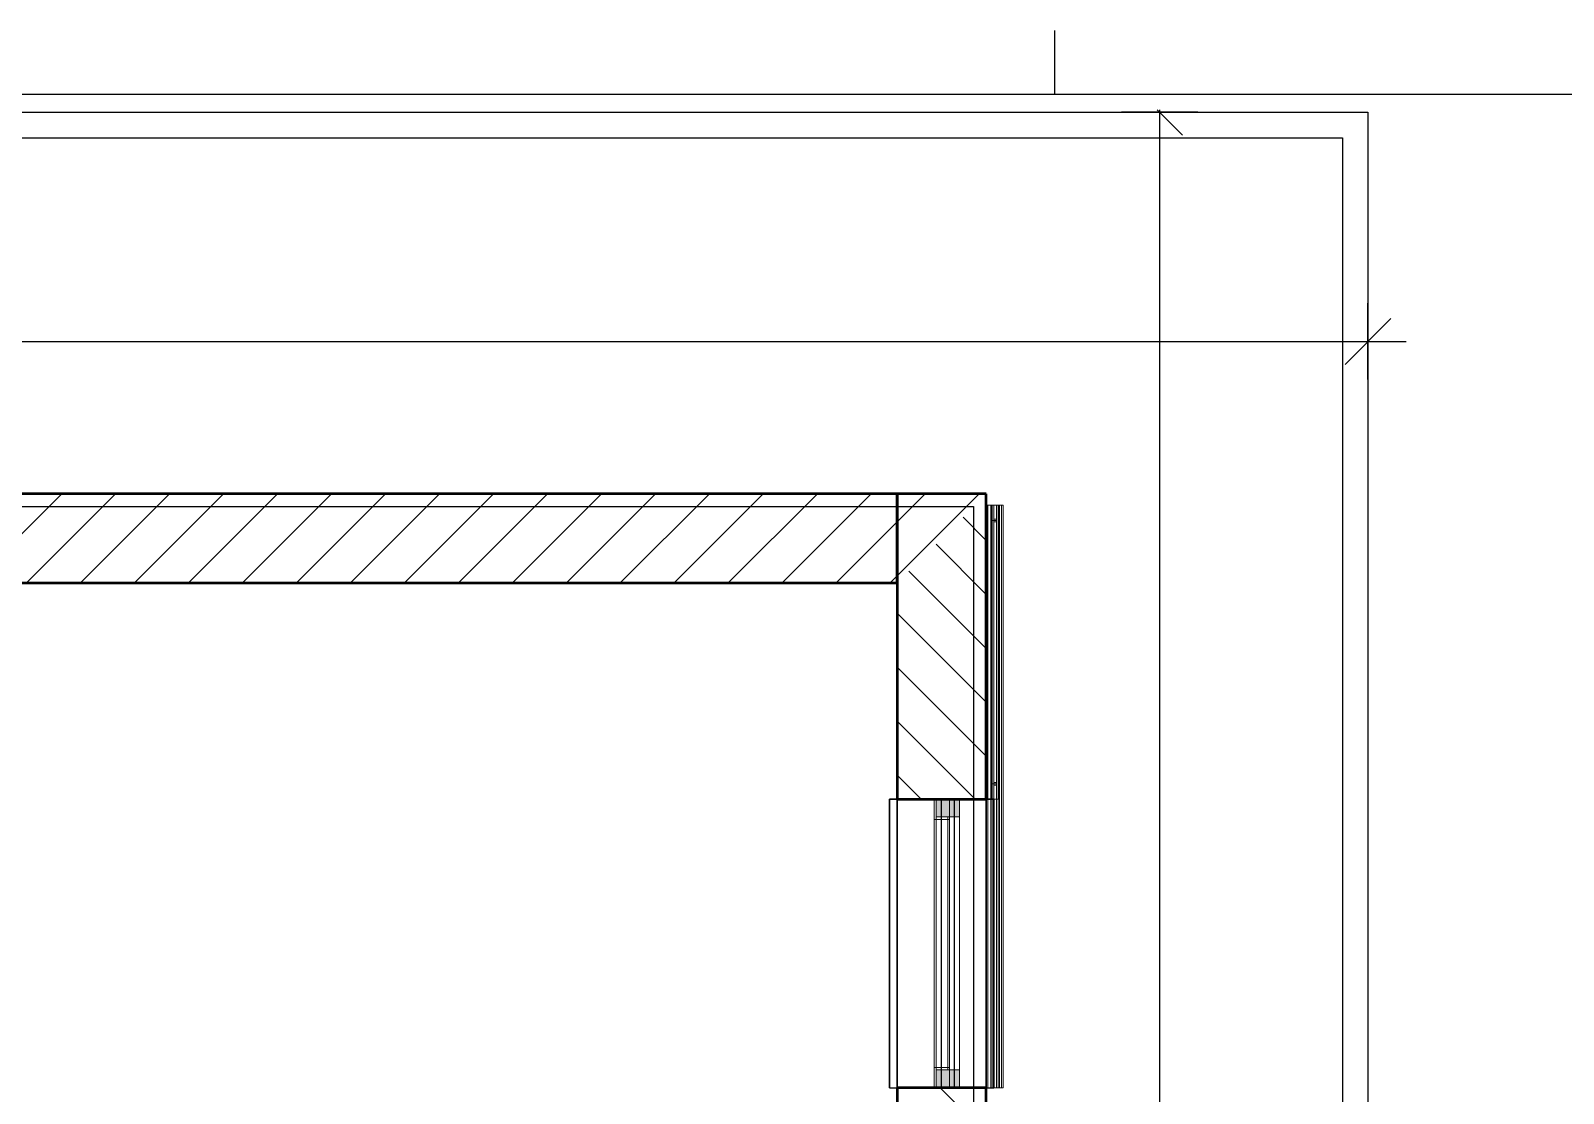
# Model space of a CAD drawing. Extents: x 0 to 756, y -25 to 420.
# Drawn here: x 323.5 to 444, y 336.4 to 420 of the extents above; entities that cross this region are included whole.
import ezdxf
from ezdxf.lldxf.tags import DXFTag

# ---------------------------------------------------------------- set-up
doc = ezdxf.new("R2010")
doc.units = 0
doc.layers.get('0').update_dxf_attribs({"lineweight": 25})
doc.layers.get('DEFPOINTS').update_dxf_attribs({"lineweight": 25})
for name, color, linetype, lineweight in [('A_Aussenwand', 7, 'Continuous', 25), ('A_Fenster', 7, 'Continuous', 25), ('ALLGEMEIN01', 7, 'Continuous', 13), ('FENSTER', 7, 'Continuous', 13), ('FENSTERBANK', 7, 'Continuous', 13), ('Standard', 7, 'Continuous', 25), ('VERSCHATTUNG', 7, 'Continuous', 13), ('WAND_HOLZ_TRAGEND', 7, 'Continuous', 13), ('X_Planrahmen', 7, 'Continuous', 25)]:
    doc.layers.add(name, color=color, linetype=linetype, lineweight=lineweight)
doc.layers.add('A_Geschossdecke', color=7, linetype='Continuous', lineweight=25, true_color=0x008080)
tags = doc.linetypes.add('fein_strichliert', pattern=[4, 1, -2, 1]).pattern_tags.tags
tags[8:9] = [DXFTag(74, 4), DXFTag(75, 0), DXFTag(340, '0'), DXFTag(46, 0.0), DXFTag(50, 0.0), DXFTag(44, 0.0), DXFTag(45, 0.0)]
tags[6:7] = [DXFTag(74, 4), DXFTag(75, 0), DXFTag(340, '0'), DXFTag(46, 0.0), DXFTag(50, 0.0), DXFTag(44, 0.0), DXFTag(45, 0.0)]
tags[4:5] = [DXFTag(74, 4), DXFTag(75, 0), DXFTag(340, '0'), DXFTag(46, 0.0), DXFTag(50, 0.0), DXFTag(44, 0.0), DXFTag(45, 0.0)]
tags = doc.linetypes.add('PUNKT2_S9', pattern=[0.1, 0, -0.1]).pattern_tags.tags
tags[6:7] = [DXFTag(74, 4), DXFTag(75, 0), DXFTag(340, '0'), DXFTag(46, 1.0), DXFTag(50, 0.0), DXFTag(44, 0.0), DXFTag(45, 0.0)]
tags[4:5] = [DXFTag(74, 4), DXFTag(75, 0), DXFTag(340, '0'), DXFTag(46, 1.0), DXFTag(50, 0.0), DXFTag(44, 0.0), DXFTag(45, 0.0)]

# ---------------------------------------------------------------- blocks, each defined once
blk = doc.blocks.new('Blockreferenz-A0T78P2KOY', base_point=(0, -25))
at = {"layer": 'X_Planrahmen', "color": 0, "linetype": 'ByBlock', "lineweight": -2, "ltscale": 0.25}
for p, q in [((404, 415), (404, 420)), ((20, 415), (589, 415))]:
    blk.add_line(p, q, dxfattribs=at)
blk = doc.blocks.new('Referenz-A0T78P30OY')
at = {"layer": 'ALLGEMEIN01', "color": 0, "linetype": 'PUNKT2_S9', "ltscale": 0.13}
blk.add_line((391.61, 30.52), (391.61, 376.58), dxfattribs=at)
at = {"layer": 'DEFPOINTS', "color": 0, "linetype": 'Continuous', "lineweight": -2, "ltscale": 0.25}
for p, q in [((428.61, 413.58), (428.61, 413.58)), ((428.61, 413.58), (428.61, 413.58)), ((398.61, 383.58), (398.61, 383.58)), ((398.61, 383.58), (398.61, 383.58)), ((398.61, 383.58), (398.61, 383.58)), ((398.61, 383.58), (398.61, 383.58)), ((398.61, 383.58), (398.61, 383.58)), ((398.61, 383.58), (398.61, 383.58)), ((398.61, 383.58), (398.61, 383.58)), ((398.61, 383.58), (398.61, 383.58)), ((391.61, 376.58), (391.61, 376.58)), ((391.61, 376.58), (391.61, 376.58)), ((391.61, 376.58), (391.61, 376.58)), ((391.61, 376.58), (391.61, 376.58)), ((391.61, 376.58), (391.61, 376.58)), ((391.61, 376.58), (391.61, 376.58)), ((391.61, 376.58), (391.61, 376.58)), ((391.61, 376.58), (391.61, 376.58)), ((398.61, 359.58), (398.61, 359.58)), ((398.61, 359.58), (398.61, 359.58)), ((398.61, 336.88), (398.61, 336.88)), ((398.61, 336.88), (398.61, 336.88))]:
    blk.add_line(p, q, dxfattribs=at)
at = {"layer": 'FENSTER', "color": 0, "linetype": 'Continuous', "ltscale": 0.13}
for p, q in [((396.51, 359.58), (394.67, 359.58)), ((394.67, 359.58), (394.67, 358.18)), ((394.67, 359.58), (394.67, 358.18)), ((396.51, 359.58), (394.67, 359.58)), ((394.67, 359.58), (394.67, 359.58)), ((394.67, 359.58), (394.67, 358.18)), ((396.51, 359.58), (394.67, 359.58)), ((396.51, 358.18), (396.51, 359.58)), ((396.51, 358.18), (396.51, 359.58)), ((396.51, 359.58), (396.51, 359.58)), ((396.51, 359.58), (396.51, 358.18)), ((394.67, 358.18), (396.51, 358.18)), ((396.51, 358.18), (394.67, 358.18)), ((394.67, 358.18), (394.67, 338.28)), ((394.67, 358.18), (396.51, 358.18)), ((394.67, 358.18), (394.67, 358.18)), ((396.51, 358.18), (394.67, 358.18)), ((394.67, 358.18), (394.67, 338.28)), ((396.51, 358.18), (394.67, 358.18)), ((394.67, 358.18), (394.67, 358.18)), ((394.67, 358.18), (394.67, 338.28)), ((396.51, 358.18), (394.67, 358.18)), ((394.67, 358.18), (394.67, 338.28)), ((396.51, 358.18), (394.67, 358.18)), ((394.67, 358.18), (394.67, 358.18)), ((394.67, 358.18), (394.67, 338.28)), ((396.51, 358.18), (394.67, 358.18)), ((395.59, 338.28), (395.59, 358.18)), ((395.59, 358.18), (395.59, 358.18)), ((395.59, 358.18), (395.59, 338.28)), ((396.51, 338.28), (396.51, 358.18)), ((396.51, 358.18), (396.51, 358.18)), ((396.51, 338.28), (396.51, 358.18)), ((396.51, 358.18), (396.51, 358.18)), ((396.51, 358.18), (396.51, 338.28)), ((396.51, 338.28), (396.51, 358.18)), ((396.51, 358.18), (396.51, 358.18)), ((396.51, 358.18), (396.51, 338.28)), ((396.51, 338.28), (394.67, 338.28)), ((394.67, 338.28), (394.67, 336.88)), ((394.67, 338.28), (396.51, 338.28)), ((394.67, 338.28), (394.67, 336.88)), ((396.51, 338.28), (394.67, 338.28)), ((394.67, 338.28), (394.67, 338.28)), ((394.67, 338.28), (394.67, 336.88)), ((396.51, 338.28), (394.67, 338.28)), ((394.67, 338.28), (396.51, 338.28)), ((394.67, 338.28), (394.67, 338.28)), ((396.51, 338.28), (394.67, 338.28)), ((394.67, 338.28), (396.51, 338.28)), ((394.67, 338.28), (394.67, 338.28)), ((396.51, 338.28), (394.67, 338.28)), ((395.59, 338.28), (395.59, 338.28)), ((396.51, 336.88), (396.51, 338.28)), ((396.51, 336.88), (396.51, 338.28)), ((396.51, 338.28), (396.51, 338.28)), ((396.51, 338.28), (396.51, 336.88)), ((396.51, 338.28), (396.51, 338.28)), ((396.51, 338.28), (396.51, 338.28)), ((394.67, 336.88), (396.51, 336.88)), ((394.67, 336.88), (396.51, 336.88)), ((394.67, 336.88), (394.67, 336.88)), ((396.51, 336.88), (394.67, 336.88)), ((396.51, 336.88), (396.51, 336.88))]:
    blk.add_line(p, q, dxfattribs=at)
for points in [[(394.67, 358.18), (396.51, 358.18), (394.67, 359.58)], [(396.51, 358.18), (396.51, 359.58), (394.67, 359.58)], [(394.67, 336.88), (396.51, 336.88), (394.67, 338.28)], [(396.51, 336.88), (396.51, 338.28), (394.67, 338.28)]]:
    blk.add_solid(points, dxfattribs=at)
at = {"layer": 'FENSTERBANK', "color": 0, "lineweight": -2}
for p, q in [((395.09, 359.58), (391.01, 359.58)), ((391.01, 359.58), (391.01, 336.88)), ((391.01, 336.88), (391.01, 359.58)), ((391.01, 359.58), (391.61, 359.58)), ((391.01, 359.58), (391.01, 359.58)), ((391.61, 336.88), (391.61, 359.58)), ((391.61, 359.58), (391.61, 359.58)), ((391.61, 359.58), (391.61, 336.88)), ((391.61, 359.58), (395.09, 359.58)), ((395.09, 336.88), (395.09, 359.58)), ((395.09, 336.88), (395.09, 359.58)), ((395.09, 359.58), (395.09, 359.58)), ((399.21, 359.58), (396.09, 359.58)), ((396.09, 359.58), (396.09, 336.88)), ((396.09, 359.58), (396.09, 359.58)), ((396.09, 359.58), (396.09, 336.88)), ((396.09, 359.58), (398.61, 359.58)), ((398.61, 336.88), (398.61, 359.58)), ((398.61, 359.58), (398.61, 359.58)), ((398.61, 359.58), (398.61, 336.88)), ((398.61, 359.58), (399.21, 359.58)), ((399.21, 336.88), (399.21, 359.58)), ((399.21, 359.58), (399.21, 336.88)), ((399.21, 359.58), (399.21, 359.58)), ((391.01, 336.88), (395.09, 336.88)), ((391.01, 336.88), (391.01, 336.88)), ((391.01, 336.88), (391.61, 336.88)), ((391.61, 336.88), (395.09, 336.88)), ((391.61, 336.88), (391.61, 336.88)), ((395.09, 336.88), (395.09, 336.88)), ((396.09, 336.88), (399.21, 336.88)), ((396.09, 336.88), (396.09, 336.88)), ((396.09, 336.88), (398.61, 336.88)), ((398.61, 336.88), (399.21, 336.88)), ((398.61, 336.88), (398.61, 336.88)), ((399.21, 336.88), (399.21, 336.88))]:
    blk.add_line(p, q, dxfattribs=at)
at = {"layer": 'FENSTERBANK', "color": 0, "lineweight": 18}
for p, q in [((391.61, 336.88), (391.61, 359.58)), ((398.61, 336.88), (398.61, 359.58))]:
    blk.add_line(p, q, dxfattribs=at)
at = {"layer": 'Standard', "color": 0, "lineweight": -2}
for p, q in [((88.61, 413.58), (428.61, 413.58)), ((415.24, 413.58), (409.24, 413.58)), ((414.04, 411.78), (412.05, 413.77)), ((412.24, 407.58), (412.24, 413.77)), ((412.24, 413.58), (412.24, 413.58)), ((412.24, 213.69), (412.24, 413.58)), ((428.61, 413.58), (428.61, 53.42)), ((90.61, 411.58), (426.61, 411.58)), ((426.61, 411.58), (426.61, 53.42)), ((428.61, 392.56), (428.61, 398.56)), ((426.81, 393.76), (430.41, 397.36)), ((267.06, 395.56), (428.61, 395.56)), ((422.61, 395.56), (431.61, 395.56)), ((428.61, 395.56), (428.61, 395.56))]:
    blk.add_line(p, q, dxfattribs=at)
at = {"layer": 'VERSCHATTUNG', "color": 0, "linetype": 'Continuous', "ltscale": 0.13}
for p, q in [((398.73, 382.68), (398.61, 382.68)), ((398.61, 382.68), (398.61, 359.78)), ((398.61, 382.68), (399.81, 382.68)), ((398.61, 336.88), (398.61, 382.68)), ((398.61, 382.68), (398.61, 382.68)), ((398.61, 382.68), (398.61, 382.68)), ((398.61, 382.68), (398.61, 382.68)), ((398.73, 359.78), (398.73, 382.68)), ((398.73, 382.68), (398.73, 336.88)), ((399.93, 382.68), (398.73, 382.68)), ((398.73, 382.68), (398.73, 382.68)), ((398.73, 382.68), (398.73, 382.68)), ((399.65, 382.68), (398.97, 382.68)), ((398.97, 382.68), (398.97, 336.88)), ((398.97, 382.68), (398.97, 382.68)), ((398.97, 382.68), (398.97, 382.68)), ((398.97, 382.68), (398.97, 382.68)), ((399.21, 382.68), (398.97, 382.68)), ((398.97, 381.58), (398.97, 382.68)), ((399.01, 359.58), (399.01, 382.68)), ((399.01, 382.68), (399.61, 382.68)), ((399.01, 382.68), (399.01, 359.58)), ((399.61, 382.68), (399.01, 382.68)), ((399.01, 359.58), (399.01, 382.68)), ((399.01, 382.68), (399.61, 382.68)), ((399.01, 382.68), (399.01, 382.68)), ((399.07, 382.68), (399.07, 336.88)), ((399.21, 382.68), (399.07, 382.68)), ((399.55, 382.68), (399.07, 382.68)), ((399.07, 382.68), (399.07, 382.68)), ((399.07, 336.88), (399.07, 382.68)), ((399.21, 381.58), (399.21, 382.68)), ((399.21, 382.68), (399.21, 382.68)), ((399.21, 381.58), (399.21, 382.68)), ((399.41, 382.68), (399.41, 381.58)), ((399.55, 382.68), (399.41, 382.68)), ((399.41, 382.68), (399.41, 382.68)), ((399.65, 382.68), (399.41, 382.68)), ((399.41, 381.58), (399.41, 382.68)), ((399.55, 336.88), (399.55, 382.68)), ((399.55, 382.68), (399.55, 382.68)), ((399.55, 336.88), (399.55, 382.68)), ((399.61, 382.68), (399.61, 359.58)), ((399.61, 359.58), (399.61, 382.68)), ((399.61, 359.58), (399.61, 382.68)), ((399.61, 382.68), (399.61, 382.68)), ((399.65, 336.88), (399.65, 382.68)), ((399.65, 382.68), (399.65, 382.68)), ((399.65, 382.68), (399.65, 382.68)), ((399.65, 382.68), (399.65, 382.68)), ((399.65, 382.68), (399.65, 381.58)), ((399.81, 382.68), (399.81, 336.88)), ((399.81, 382.68), (399.81, 382.68)), ((399.93, 382.68), (399.81, 382.68)), ((399.81, 382.68), (399.81, 382.68)), ((399.81, 359.78), (399.81, 382.68)), ((399.93, 336.88), (399.93, 382.68)), ((399.93, 382.68), (399.93, 382.68)), ((399.93, 382.68), (399.93, 382.68)), ((399.93, 382.68), (399.93, 382.68)), ((399.93, 359.78), (399.93, 382.68)), ((398.97, 336.88), (398.97, 381.58)), ((399.01, 381.48), (399.01, 360.78)), ((399.41, 381.48), (399.01, 381.48)), ((399.01, 381.48), (399.01, 381.48)), ((399.41, 381.48), (399.01, 381.48)), ((399.01, 360.78), (399.01, 381.48)), ((399.41, 381.58), (399.21, 381.58)), ((399.21, 381.48), (399.21, 381.58)), ((399.21, 381.58), (399.31, 381.58)), ((399.21, 381.38), (399.21, 381.58)), ((399.21, 381.58), (399.21, 381.58)), ((399.21, 381.58), (399.21, 381.58)), ((399.21, 381.58), (399.21, 381.58)), ((399.21, 381.38), (399.21, 381.48)), ((399.21, 381.38), (399.41, 381.38)), ((399.21, 360.88), (399.21, 381.38)), ((399.31, 381.38), (399.21, 381.38)), ((399.21, 381.38), (399.21, 381.38)), ((399.21, 381.38), (399.21, 381.38)), ((399.21, 381.38), (399.21, 381.38)), ((399.21, 381.38), (399.21, 360.88)), ((399.31, 381.58), (399.41, 381.58)), ((399.41, 381.38), (399.31, 381.38)), ((399.41, 381.58), (399.41, 381.48)), ((399.41, 381.58), (399.41, 381.58)), ((399.41, 381.58), (399.41, 381.58)), ((399.41, 381.58), (399.41, 381.58)), ((399.41, 381.58), (399.41, 381.38)), ((399.41, 360.78), (399.41, 381.48)), ((399.41, 381.48), (399.41, 381.38)), ((399.41, 381.48), (399.41, 381.48)), ((399.41, 381.48), (399.41, 360.78)), ((399.41, 381.38), (399.41, 360.88)), ((399.41, 381.38), (399.41, 381.38)), ((399.41, 381.38), (399.41, 381.38)), ((399.41, 381.38), (399.41, 381.38)), ((399.41, 360.88), (399.41, 381.38)), ((399.65, 381.58), (399.65, 336.88)), ((399.01, 360.78), (399.41, 360.78)), ((399.41, 360.78), (399.01, 360.78)), ((399.01, 360.78), (399.01, 360.78)), ((399.41, 360.88), (399.21, 360.88)), ((399.21, 360.78), (399.21, 360.88)), ((399.21, 360.88), (399.31, 360.88)), ((399.21, 360.68), (399.21, 360.88)), ((399.21, 360.88), (399.21, 360.88)), ((399.21, 360.88), (399.21, 360.88)), ((399.21, 360.88), (399.21, 360.88)), ((399.21, 360.68), (399.21, 360.78)), ((399.21, 360.68), (399.41, 360.68)), ((399.21, 336.88), (399.21, 360.68)), ((399.31, 360.68), (399.21, 360.68)), ((399.21, 360.68), (399.21, 360.68)), ((399.21, 360.68), (399.21, 360.68)), ((399.21, 360.68), (399.21, 360.68)), ((399.21, 360.68), (399.21, 336.88)), ((399.31, 360.88), (399.41, 360.88)), ((399.41, 360.68), (399.31, 360.68)), ((399.41, 360.88), (399.41, 360.78)), ((399.41, 360.88), (399.41, 360.88)), ((399.41, 360.88), (399.41, 360.68)), ((399.41, 360.88), (399.41, 360.88)), ((399.41, 360.88), (399.41, 360.88)), ((399.41, 360.78), (399.41, 360.68)), ((399.41, 360.78), (399.41, 360.78)), ((399.41, 360.68), (399.41, 336.88)), ((399.41, 360.68), (399.41, 360.68)), ((399.41, 360.68), (399.41, 360.68)), ((399.41, 360.68), (399.41, 360.68)), ((399.41, 336.88), (399.41, 360.68)), ((398.61, 359.78), (398.61, 336.88)), ((398.73, 336.88), (398.73, 359.78)), ((399.61, 359.58), (399.01, 359.58)), ((399.01, 359.58), (399.61, 359.58)), ((399.61, 359.58), (399.01, 359.58)), ((399.01, 359.58), (399.01, 359.58)), ((399.61, 359.58), (399.61, 359.58)), ((399.81, 336.88), (399.81, 359.78)), ((399.93, 336.88), (399.93, 359.78)), ((398.61, 336.88), (398.73, 336.88)), ((399.81, 336.88), (398.61, 336.88)), ((398.61, 336.88), (398.61, 336.88)), ((398.61, 336.88), (398.61, 336.88)), ((398.61, 336.88), (398.61, 336.88)), ((398.73, 336.88), (399.93, 336.88)), ((398.73, 336.88), (398.73, 336.88)), ((398.73, 336.88), (398.73, 336.88)), ((398.97, 336.88), (399.65, 336.88)), ((398.97, 336.88), (398.97, 336.88)), ((398.97, 336.88), (398.97, 336.88)), ((398.97, 336.88), (398.97, 336.88)), ((398.97, 336.88), (399.21, 336.88)), ((399.07, 336.88), (399.21, 336.88)), ((399.07, 336.88), (399.55, 336.88)), ((399.07, 336.88), (399.07, 336.88)), ((399.21, 336.88), (399.21, 336.88)), ((399.41, 336.88), (399.55, 336.88)), ((399.41, 336.88), (399.41, 336.88)), ((399.41, 336.88), (399.65, 336.88)), ((399.55, 336.88), (399.55, 336.88)), ((399.65, 336.88), (399.65, 336.88)), ((399.65, 336.88), (399.65, 336.88)), ((399.65, 336.88), (399.65, 336.88)), ((399.81, 336.88), (399.81, 336.88)), ((399.81, 336.88), (399.81, 336.88)), ((399.81, 336.88), (399.93, 336.88)), ((399.93, 336.88), (399.93, 336.88)), ((399.93, 336.88), (399.93, 336.88)), ((399.93, 336.88), (399.93, 336.88))]:
    blk.add_line(p, q, dxfattribs=at)
at = {"layer": 'WAND_HOLZ_TRAGEND', "color": 0, "lineweight": 50}
for p, q in [((391.61, 383.58), (307.81, 383.58)), ((391.61, 383.58), (307.81, 383.58)), ((398.61, 383.58), (391.61, 383.58)), ((391.61, 383.58), (391.61, 359.58)), ((391.61, 383.58), (391.61, 359.58)), ((391.61, 383.58), (391.61, 383.58)), ((398.61, 383.58), (391.61, 383.58)), ((391.61, 376.58), (391.61, 383.58)), ((391.61, 383.58), (391.61, 383.58)), ((391.61, 376.58), (391.61, 383.58)), ((398.61, 359.58), (398.61, 383.58)), ((398.61, 383.58), (398.61, 383.58)), ((398.61, 359.58), (398.61, 383.58)), ((307.81, 376.58), (391.61, 376.58)), ((307.81, 376.58), (391.61, 376.58)), ((391.61, 376.58), (391.61, 376.58)), ((391.61, 359.58), (398.61, 359.58)), ((391.61, 359.58), (398.61, 359.58)), ((391.61, 359.58), (391.61, 359.58)), ((398.61, 359.58), (398.61, 359.58)), ((398.61, 336.88), (391.61, 336.88)), ((391.61, 336.88), (391.61, 312.92)), ((391.61, 336.88), (391.61, 312.92)), ((391.61, 336.88), (391.61, 336.88)), ((398.61, 336.88), (391.61, 336.88)), ((398.61, 312.92), (398.61, 336.88)), ((398.61, 336.88), (398.61, 336.88)), ((398.61, 312.92), (398.61, 336.88))]:
    blk.add_line(p, q, dxfattribs=at)
blk = doc.blocks.new('Wand-A0T78P34OY', base_point=(118.61, 376.58))
at = {"color": 0, "linetype": 'ByBlock', "lineweight": -2, "ltscale": 0.25}
for p, q in [((307.81, 383.58), (398.61, 383.58)), ((307.81, 376.58), (391.61, 376.58))]:
    blk.add_line(p, q, dxfattribs=at)
at = {"color": 0, "lineweight": -2}
for p, q in [((318.93, 376.58), (325.93, 383.58)), ((323.17, 376.58), (330.17, 383.58)), ((327.41, 376.58), (334.41, 383.58)), ((331.66, 376.58), (338.66, 383.58)), ((335.9, 376.58), (342.9, 383.58)), ((340.14, 376.58), (347.14, 383.58)), ((344.39, 376.58), (351.39, 383.58)), ((348.63, 376.58), (355.63, 383.58)), ((352.87, 376.58), (359.87, 383.58)), ((357.11, 376.58), (364.11, 383.58)), ((361.36, 376.58), (368.36, 383.58)), ((365.6, 376.58), (372.6, 383.58)), ((369.84, 376.58), (376.84, 383.58)), ((374.08, 376.58), (381.08, 383.58)), ((378.33, 376.58), (385.33, 383.58)), ((382.57, 376.58), (389.57, 383.58)), ((386.81, 376.58), (393.81, 383.58)), ((391.05, 376.58), (398.05, 383.58))]:
    blk.add_line(p, q, dxfattribs=at)
blk = doc.blocks.new('Wand-A0T78P3AOY', base_point=(391.61, 23.52))
at = {"color": 0, "linetype": 'ByBlock', "lineweight": -2, "ltscale": 0.25}
for p, q in [((398.61, 383.58), (398.61, 359.58)), ((391.61, 376.58), (391.61, 359.58)), ((391.61, 336.88), (391.61, 312.92)), ((398.61, 336.88), (398.61, 312.92))]:
    blk.add_line(p, q, dxfattribs=at)
at = {"color": 0, "lineweight": -2}
for p, q in [((396.78, 381.75), (398.61, 379.92)), ((394.66, 379.63), (398.61, 375.67)), ((392.53, 377.5), (398.61, 371.43)), ((391.61, 374.19), (398.61, 367.19)), ((391.61, 369.95), (398.61, 362.95)), ((391.61, 365.7), (397.73, 359.58)), ((391.61, 361.46), (393.49, 359.58)), ((394.98, 336.88), (398.61, 333.25))]:
    blk.add_line(p, q, dxfattribs=at)
blk = doc.blocks.new('Fenster-A0T78P3COY', base_point=(391.61, 336.88))
at = {"color": 0, "linetype": 'ByBlock', "lineweight": -2, "ltscale": 0.25}
for p, q in [((391.61, 359.58), (391.61, 336.88)), ((391.61, 359.58), (398.61, 359.58)), ((398.61, 359.58), (398.61, 336.88)), ((391.61, 336.88), (398.61, 336.88))]:
    blk.add_line(p, q, dxfattribs=at)
at = {"color": 0, "linetype": 'ByBlock', "lineweight": 18, "ltscale": 0.18}
for p, q in [((394.51, 359.58), (394.51, 336.88)), ((395.71, 359.58), (395.71, 336.88)), ((394.51, 357.98), (395.71, 357.98)), ((394.51, 338.48), (395.71, 338.48))]:
    blk.add_line(p, q, dxfattribs=at)
at = {"color": 0, "linetype": 'fein_strichliert', "lineweight": 18, "ltscale": 0.18}
blk.add_line((394.51, 336.88), (395.71, 336.88), dxfattribs=at)
blk = doc.blocks.new('Geschossdecke-A0T78P4UOY', base_point=(119.61, 24.52))
at = {"color": 0, "linetype": 'ByBlock', "lineweight": -2, "ltscale": 0.25}
for p, q in [((119.61, 382.58), (397.61, 382.58)), ((397.61, 382.58), (397.61, 141.18))]:
    blk.add_line(p, q, dxfattribs=at)

msp = doc.modelspace()

# ---------------------------------------------------------------- block references
at = {"ltscale": 0.25}
msp.add_blockref('Blockreferenz-A0T78P2KOY', (0, -25), dxfattribs=at)
at = {"color": 8, "lineweight": 25, "ltscale": 0.25, "true_color": 0x808080}
msp.add_blockref('Referenz-A0T78P30OY', (0, 0), dxfattribs=at)
at = {"layer": 'A_Aussenwand', "ltscale": 0.25}
for name, p in [('Wand-A0T78P34OY', (118.61, 376.58)), ('Wand-A0T78P3AOY', (391.61, 23.52))]:
    msp.add_blockref(name, p, dxfattribs=at)
at = {"layer": 'A_Fenster', "ltscale": 0.25}
msp.add_blockref('Fenster-A0T78P3COY', (391.61, 336.88), dxfattribs=at)
at = {"layer": 'A_Geschossdecke', "ltscale": 0.25}
msp.add_blockref('Geschossdecke-A0T78P4UOY', (119.61, 24.52), dxfattribs=at)

doc.saveas('drawing.dxf')
